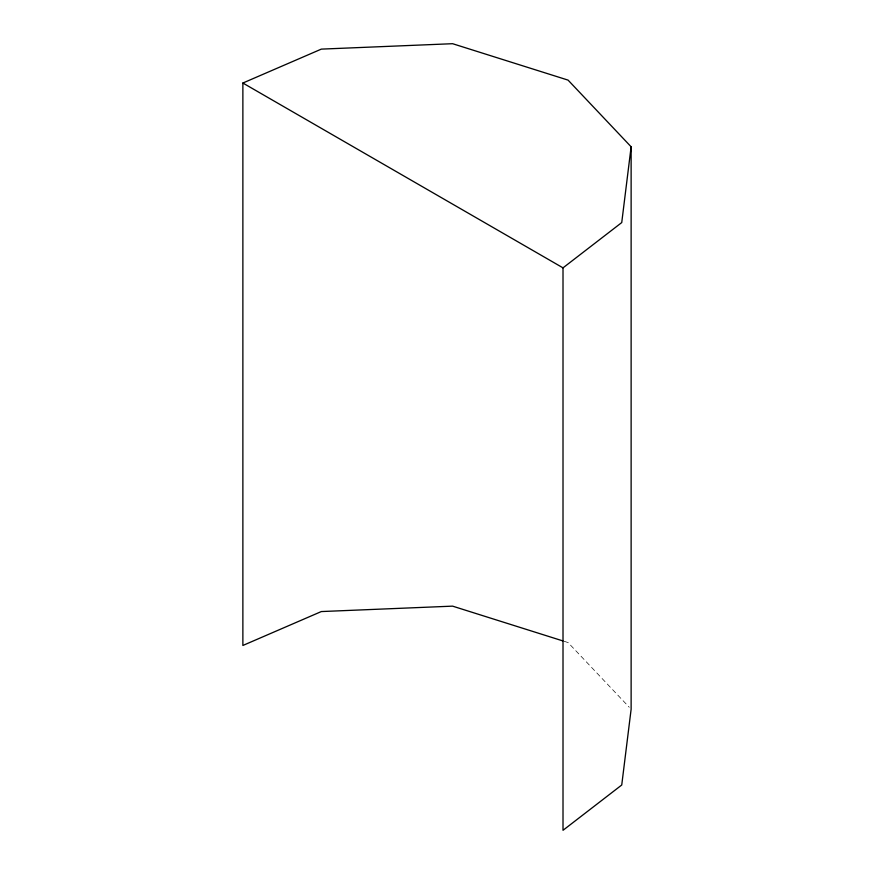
<?xml version="1.0" encoding="UTF-8"?>
<svg xmlns="http://www.w3.org/2000/svg" width="874" height="874" viewBox="0 0 874 874"><rect width="100%" height="100%" fill="white"/><g stroke="black" fill="none" stroke-linecap="round" stroke-linejoin="round"><path stroke-width="0.66" stroke-dasharray="4.37 3.28" d="M564.178 641.319L568.067 642.554L629.269 707.263"/><path stroke-width="1.31" d="M631.126 146.788L621.742 222.564L563.009 267.859L563.009 830.3L621.742 785.005L631.126 709.229L631.126 146.788L568.067 80.113L452.579 43.7L321.326 49.119L242.874 83.03L242.874 645.471L321.326 611.56L452.579 606.141L562.878 640.915M242.874 83.03L563.009 267.859"/></g></svg>
